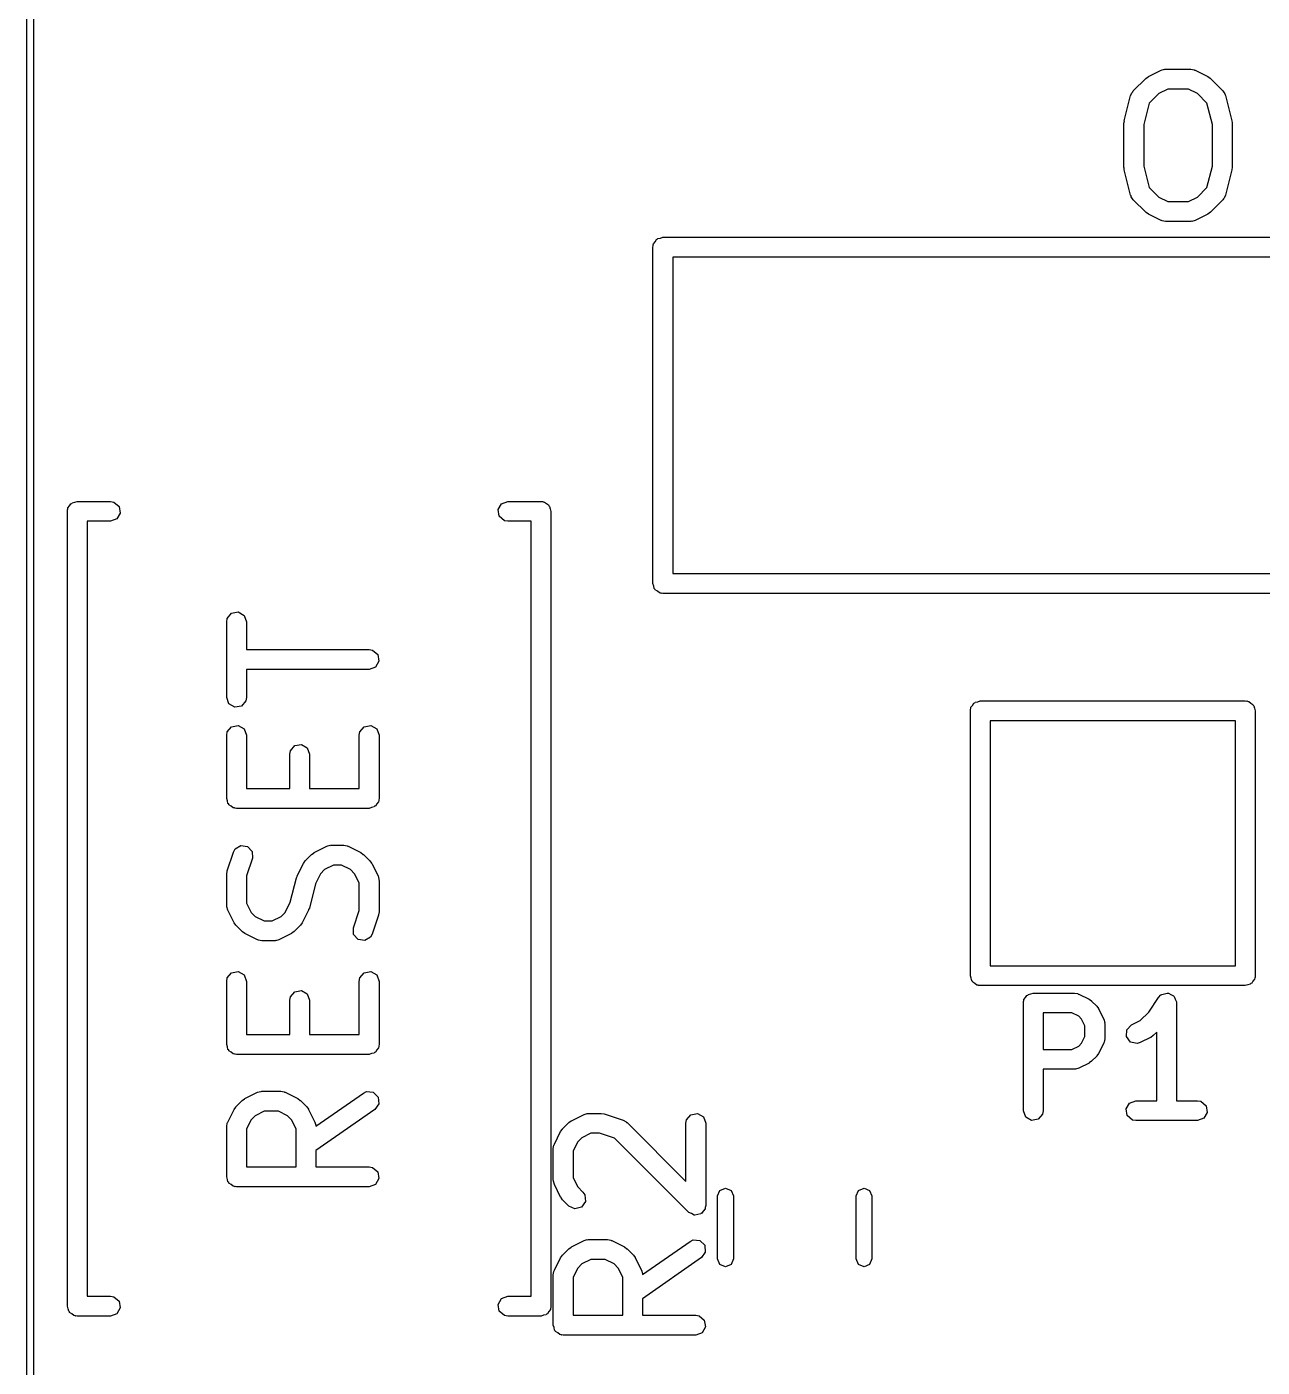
# Model space of a CAD drawing. Extents: x 62 to 222, y -188 to -37.
# Drawn here: x 88.21 to 97.54, y -87.72 to -77.61 of the extents above; entities that cross this region are included whole.
import ezdxf

# ---------------------------------------------------------------- set-up
doc = ezdxf.new("R2010")
doc.units = 0
doc.layers.add('BLACK', color=7, linetype='CONTINUOUS')

msp = doc.modelspace()

# ---------------------------------------------------------------- linework, layer by layer
at = {"layer": 'BLACK', "linetype": 'CONTINUOUS'}
for p, q in [((88.2141, -118.993), (88.2141, -43.2947)), ((88.264, -43.2947), (88.264, -119)), ((96.5641, -78.0919), (96.6593, -77.9967)), ((96.6593, -77.9967), (96.6777, -77.9838)), ((96.6777, -77.9838), (96.6788, -77.9826)), ((96.6788, -77.9826), (96.7741, -77.935)), ((96.7741, -77.935), (96.799, -77.9276)), ((96.799, -77.9276), (96.8034, -77.9286)), ((96.8034, -77.9286), (96.8076, -77.9271)), ((96.8076, -77.9271), (96.9981, -77.9271)), ((96.9981, -77.9271), (97.0238, -77.9316)), ((97.0238, -77.9316), (97.0272, -77.9345)), ((97.0272, -77.9345), (97.0316, -77.935)), ((97.0316, -77.935), (97.1269, -77.9826)), ((97.1269, -77.9826), (97.1449, -77.996)), ((97.1449, -77.996), (97.1464, -77.9967)), ((97.1464, -77.9967), (97.2416, -78.0919)), ((96.5444, -78.1268), (96.555, -78.103)), ((96.555, -78.103), (96.561, -78.0986)), ((96.561, -78.0986), (96.5641, -78.0919)), ((96.8253, -78.0771), (96.7568, -78.1113)), ((96.9804, -78.0771), (96.8253, -78.0771)), ((97.0489, -78.1113), (96.9804, -78.0771)), ((97.2416, -78.0919), (97.2565, -78.1133)), ((96.4968, -78.3172), (96.5444, -78.1268)), ((96.6849, -78.1833), (96.6445, -78.3447)), ((96.7568, -78.1113), (96.6849, -78.1833)), ((97.1208, -78.1833), (97.0489, -78.1113)), ((97.1612, -78.3447), (97.1208, -78.1833)), ((97.2565, -78.1133), (97.2572, -78.1206)), ((97.2572, -78.1206), (97.2613, -78.1268)), ((97.2613, -78.1268), (97.309, -78.3172)), ((96.4945, -78.3354), (96.4971, -78.3207)), ((96.4945, -78.6688), (96.4945, -78.3354)), ((96.4971, -78.3207), (96.4968, -78.3172)), ((96.6445, -78.3447), (96.6445, -78.6595)), ((97.1612, -78.6595), (97.1612, -78.3447)), ((97.309, -78.3172), (97.31, -78.3322)), ((97.31, -78.3322), (97.3112, -78.3354)), ((97.3112, -78.3354), (97.3112, -78.6688)), ((96.4957, -78.672), (96.4945, -78.6688)), ((96.4968, -78.6869), (96.4957, -78.672)), ((96.5444, -78.8774), (96.4968, -78.6869)), ((96.6445, -78.6595), (96.6849, -78.8209)), ((97.1208, -78.8209), (97.1612, -78.6595)), ((97.309, -78.6869), (97.2613, -78.8774)), ((97.3112, -78.6688), (97.3086, -78.6835)), ((97.3086, -78.6835), (97.309, -78.6869)), ((96.5485, -78.8836), (96.5444, -78.8774)), ((96.5492, -78.8909), (96.5485, -78.8836)), ((96.5641, -78.9123), (96.5492, -78.8909)), ((96.6593, -79.0075), (96.5641, -78.9123)), ((96.6849, -78.8209), (96.7568, -78.8928)), ((96.7568, -78.8928), (96.8253, -78.9271)), ((96.9804, -78.9271), (97.0489, -78.8928)), ((97.0489, -78.8928), (97.1208, -78.8209)), ((97.2416, -78.9123), (97.1464, -79.0075)), ((97.2447, -78.9056), (97.2416, -78.9123)), ((97.2507, -78.9012), (97.2447, -78.9056)), ((97.2613, -78.8774), (97.2507, -78.9012)), ((96.6608, -79.0082), (96.6593, -79.0075)), ((96.6788, -79.0216), (96.6608, -79.0082)), ((96.8253, -78.9271), (96.9804, -78.9271)), ((97.1464, -79.0075), (97.128, -79.0204)), ((96.7741, -79.0692), (96.6788, -79.0216)), ((96.7785, -79.0697), (96.7741, -79.0692)), ((96.782, -79.0726), (96.7785, -79.0697)), ((96.8076, -79.0771), (96.782, -79.0726)), ((96.9981, -79.0771), (96.8076, -79.0771)), ((97.0023, -79.0756), (96.9981, -79.0771)), ((97.0067, -79.0766), (97.0023, -79.0756)), ((97.0316, -79.0692), (97.0067, -79.0766)), ((97.1269, -79.0215), (97.0316, -79.0692)), ((97.128, -79.0204), (97.1269, -79.0215)), ((92.9561, -79.2294), (92.9659, -79.2125)), ((92.9659, -79.2125), (92.9723, -79.2102)), ((92.9723, -79.2102), (92.9766, -79.205)), ((92.9766, -79.205), (92.9958, -79.2017)), ((92.9958, -79.2017), (93.0141, -79.195)), ((93.0141, -79.195), (103.174, -79.195)), ((92.9391, -79.27), (92.9408, -79.2603)), ((92.9391, -81.81), (92.9391, -79.27)), ((92.9402, -79.257), (92.9419, -79.2541)), ((92.9408, -79.2603), (92.9402, -79.257)), ((92.9419, -79.2541), (92.9436, -79.2443)), ((92.9436, -79.2443), (92.9561, -79.2294)), ((93.0891, -79.345), (93.0891, -81.735)), ((103.099, -79.345), (93.0891, -79.345)), ((88.5228, -81.2488), (88.5245, -81.239)), ((88.5245, -81.239), (88.537, -81.2241)), ((88.537, -81.2241), (88.5468, -81.2072)), ((88.5468, -81.2072), (88.5532, -81.2049)), ((88.5532, -81.2049), (88.5575, -81.1997)), ((88.5575, -81.1997), (88.5767, -81.1964)), ((88.5767, -81.1964), (88.595, -81.1897)), ((88.595, -81.1897), (88.845, -81.1897)), ((88.845, -81.1897), (88.8707, -81.1942)), ((88.8707, -81.1942), (88.91, -81.2272)), ((88.91, -81.2272), (88.9189, -81.2777)), ((91.7711, -81.2517), (91.7968, -81.2072)), ((91.7968, -81.2072), (91.845, -81.1897)), ((91.845, -81.1897), (92.095, -81.1897)), ((92.095, -81.1897), (92.1047, -81.1914)), ((92.1047, -81.1914), (92.108, -81.1908)), ((92.108, -81.1908), (92.1109, -81.1925)), ((92.1109, -81.1925), (92.1207, -81.1942)), ((92.1207, -81.1942), (92.1356, -81.2067)), ((92.1356, -81.2067), (92.1525, -81.2165)), ((92.1525, -81.2165), (92.1548, -81.2228)), ((92.1548, -81.2228), (92.16, -81.2272)), ((92.16, -81.2272), (92.1633, -81.2464)), ((88.52, -81.2647), (88.5217, -81.255)), ((88.52, -87.2647), (88.52, -81.2647)), ((88.5211, -81.2517), (88.5228, -81.2488)), ((88.5217, -81.255), (88.5211, -81.2517)), ((88.845, -81.3397), (88.67, -81.3397)), ((88.67, -81.3397), (88.67, -87.1897)), ((88.8932, -81.3222), (88.845, -81.3397)), ((88.9189, -81.2777), (88.8932, -81.3222)), ((91.78, -81.3022), (91.7711, -81.2517)), ((91.8193, -81.3352), (91.78, -81.3022)), ((91.845, -81.3397), (91.8193, -81.3352)), ((92.02, -81.3397), (91.845, -81.3397)), ((92.02, -87.1897), (92.02, -81.3397)), ((92.1633, -81.2464), (92.17, -81.2647)), ((92.17, -81.2647), (92.17, -87.2647)), ((93.0891, -81.735), (103.099, -81.735)), ((92.9458, -81.8283), (92.9391, -81.81)), ((92.9491, -81.8475), (92.9458, -81.8283)), ((92.9543, -81.8518), (92.9491, -81.8475)), ((92.9566, -81.8582), (92.9543, -81.8518)), ((92.9735, -81.868), (92.9566, -81.8582)), ((92.9884, -81.8805), (92.9735, -81.868)), ((92.9982, -81.8822), (92.9884, -81.8805)), ((93.0011, -81.8839), (92.9982, -81.8822)), ((93.0044, -81.8833), (93.0011, -81.8839)), ((93.0141, -81.885), (93.0044, -81.8833)), ((103.174, -81.885), (93.0141, -81.885)), ((89.7269, -82.0724), (89.7599, -82.0331)), ((89.7599, -82.0331), (89.8104, -82.0242)), ((89.8104, -82.0242), (89.8548, -82.0498)), ((89.8548, -82.0498), (89.8724, -82.098)), ((89.7224, -82.098), (89.7269, -82.0724)), ((89.7224, -82.6695), (89.7224, -82.098)), ((89.8724, -82.098), (89.8724, -82.3087)), ((89.8724, -82.3087), (90.7974, -82.3087)), ((90.7974, -82.3087), (90.823, -82.3133)), ((90.823, -82.3133), (90.8623, -82.3462)), ((90.8623, -82.3462), (90.8712, -82.3968)), ((90.8456, -82.4412), (90.7974, -82.4587)), ((90.8712, -82.3968), (90.8456, -82.4412)), ((90.7974, -82.4587), (89.8724, -82.4587)), ((89.8724, -82.4587), (89.8724, -82.6695)), ((89.7399, -82.7177), (89.7224, -82.6695)), ((89.7844, -82.7433), (89.7399, -82.7177)), ((89.8349, -82.7344), (89.7844, -82.7433)), ((89.8679, -82.6951), (89.8349, -82.7344)), ((89.8724, -82.6695), (89.8679, -82.6951)), ((95.3361, -82.7567), (95.3378, -82.7538)), ((95.3367, -82.76), (95.3361, -82.7567)), ((95.3378, -82.7538), (95.3395, -82.744)), ((95.3395, -82.744), (95.352, -82.7291)), ((95.352, -82.7291), (95.3618, -82.7122)), ((95.3618, -82.7122), (95.3681, -82.7099)), ((95.3681, -82.7099), (95.3725, -82.7047)), ((95.3725, -82.7047), (95.3917, -82.7014)), ((95.3917, -82.7014), (95.41, -82.6947)), ((95.41, -82.6947), (97.41, -82.6947)), ((97.41, -82.6947), (97.4197, -82.6964)), ((97.4197, -82.6964), (97.423, -82.6958)), ((97.423, -82.6958), (97.4259, -82.6975)), ((97.4259, -82.6975), (97.4357, -82.6992)), ((97.4357, -82.6992), (97.4506, -82.7117)), ((97.4506, -82.7117), (97.4675, -82.7215)), ((97.4675, -82.7215), (97.4698, -82.7278)), ((97.4698, -82.7278), (97.475, -82.7322)), ((97.475, -82.7322), (97.4783, -82.7514)), ((97.4783, -82.7514), (97.485, -82.7697)), ((95.335, -82.7697), (95.3367, -82.76)), ((95.335, -84.7697), (95.335, -82.7697)), ((95.485, -82.8447), (95.485, -84.6947)), ((97.335, -82.8447), (95.485, -82.8447)), ((97.335, -84.6947), (97.335, -82.8447)), ((97.485, -82.7697), (97.485, -84.7697)), ((89.7224, -82.9552), (89.7269, -82.9295)), ((89.7224, -83.4314), (89.7224, -82.9552)), ((89.7269, -82.9295), (89.7599, -82.8902)), ((89.7599, -82.8902), (89.8104, -82.8813)), ((89.8104, -82.8813), (89.8548, -82.907)), ((89.8548, -82.907), (89.8724, -82.9552)), ((89.8724, -82.9552), (89.8724, -83.3564)), ((90.7224, -82.9552), (90.7269, -82.9295)), ((90.7224, -83.3564), (90.7224, -82.9552)), ((90.7269, -82.9295), (90.7599, -82.8902)), ((90.7599, -82.8902), (90.8104, -82.8813)), ((90.8104, -82.8813), (90.8548, -82.907)), ((90.8548, -82.907), (90.8724, -82.9552)), ((90.8724, -82.9552), (90.8724, -83.4314)), ((90.2031, -83.0724), (90.2361, -83.0331)), ((90.2361, -83.0331), (90.2866, -83.0242)), ((90.2866, -83.0242), (90.331, -83.0498)), ((90.331, -83.0498), (90.3486, -83.098)), ((90.1986, -83.098), (90.2031, -83.0724)), ((90.1986, -83.3564), (90.1986, -83.098)), ((90.3486, -83.098), (90.3486, -83.3564)), ((89.8724, -83.3564), (90.1986, -83.3564)), ((90.3486, -83.3564), (90.7224, -83.3564)), ((89.729, -83.4497), (89.7224, -83.4314)), ((89.7324, -83.4689), (89.729, -83.4497)), ((90.8679, -83.457), (90.8553, -83.4719)), ((90.8696, -83.4473), (90.8679, -83.457)), ((90.8712, -83.4444), (90.8696, -83.4473)), ((90.8724, -83.4314), (90.8707, -83.4411)), ((90.8707, -83.4411), (90.8712, -83.4444)), ((89.7376, -83.4732), (89.7324, -83.4689)), ((89.7399, -83.4796), (89.7376, -83.4732)), ((89.7568, -83.4893), (89.7399, -83.4796)), ((89.7717, -83.5018), (89.7568, -83.4893)), ((89.7815, -83.5036), (89.7717, -83.5018)), ((89.7844, -83.5052), (89.7815, -83.5036)), ((89.7876, -83.5047), (89.7844, -83.5052)), ((89.7974, -83.5064), (89.7876, -83.5047)), ((90.7974, -83.5064), (89.7974, -83.5064)), ((90.8157, -83.4997), (90.7974, -83.5064)), ((90.8349, -83.4963), (90.8157, -83.4997)), ((90.8392, -83.4911), (90.8349, -83.4963)), ((90.8456, -83.4888), (90.8392, -83.4911)), ((90.8553, -83.4719), (90.8456, -83.4888)), ((89.7262, -83.9791), (89.7738, -83.8362)), ((89.7738, -83.8362), (89.7863, -83.8133)), ((89.7863, -83.8133), (89.83, -83.7865)), ((89.83, -83.7865), (89.8807, -83.794)), ((89.8807, -83.794), (89.9147, -83.8324)), ((89.9147, -83.8324), (89.9162, -83.8837)), ((90.3158, -83.9021), (90.3634, -83.8545)), ((90.3634, -83.8545), (90.3818, -83.8417)), ((90.3818, -83.8417), (90.3829, -83.8405)), ((90.3829, -83.8405), (90.4781, -83.7929)), ((90.4781, -83.7929), (90.5031, -83.7854)), ((90.5031, -83.7854), (90.5075, -83.7865)), ((90.5075, -83.7865), (90.5117, -83.7849)), ((90.5117, -83.7849), (90.6069, -83.7849)), ((90.6069, -83.7849), (90.6326, -83.7895)), ((90.6326, -83.7895), (90.636, -83.7923)), ((90.636, -83.7923), (90.6404, -83.7929)), ((90.6404, -83.7929), (90.7357, -83.8405)), ((90.7357, -83.8405), (90.7537, -83.8538)), ((90.7537, -83.8538), (90.7552, -83.8545)), ((90.7552, -83.8545), (90.8028, -83.9021)), ((89.9162, -83.8837), (89.8724, -84.015)), ((90.2541, -84.0169), (90.3017, -83.9216)), ((90.3017, -83.9216), (90.3151, -83.9036)), ((90.3151, -83.9036), (90.3158, -83.9021)), ((90.4609, -83.9692), (90.4304, -83.9996)), ((90.5294, -83.9349), (90.4609, -83.9692)), ((90.5892, -83.9349), (90.5294, -83.9349)), ((90.6577, -83.9692), (90.5892, -83.9349)), ((90.6881, -83.9996), (90.6577, -83.9692)), ((90.8028, -83.9021), (90.8157, -83.9205)), ((90.8157, -83.9205), (90.8168, -83.9216)), ((90.8168, -83.9216), (90.8645, -84.0169)), ((89.7224, -84.0028), (89.7263, -83.9807)), ((89.7224, -84.2409), (89.7224, -84.0028)), ((89.7263, -83.9807), (89.7262, -83.9791)), ((89.8724, -84.015), (89.8724, -84.2232)), ((90.2028, -84.2147), (90.2484, -84.0322)), ((90.2484, -84.0322), (90.2537, -84.0204)), ((90.2537, -84.0204), (90.2541, -84.0169)), ((90.4304, -83.9996), (90.392, -84.0766)), ((90.7224, -84.0681), (90.6881, -83.9996)), ((90.7224, -84.2763), (90.7224, -84.0681)), ((90.8645, -84.0169), (90.8719, -84.0418)), ((90.8719, -84.0418), (90.8708, -84.0462)), ((90.8708, -84.0462), (90.8724, -84.0504)), ((90.8724, -84.0504), (90.8724, -84.2885)), ((90.392, -84.0766), (90.3463, -84.2591)), ((89.7239, -84.2451), (89.7224, -84.2409)), ((89.7229, -84.2495), (89.7239, -84.2451)), ((89.7303, -84.2744), (89.7229, -84.2495)), ((89.7779, -84.3697), (89.7303, -84.2744)), ((89.8724, -84.2232), (89.9066, -84.2917)), ((90.1643, -84.2917), (90.2028, -84.2147)), ((90.3407, -84.2744), (90.293, -84.3697)), ((90.3411, -84.2709), (90.3407, -84.2744)), ((90.3463, -84.2591), (90.3411, -84.2709)), ((90.6786, -84.4077), (90.7224, -84.2763)), ((89.7791, -84.3708), (89.7779, -84.3697)), ((89.792, -84.3892), (89.7791, -84.3708)), ((89.9066, -84.2917), (89.937, -84.3221)), ((89.937, -84.3221), (90.0056, -84.3564)), ((90.0056, -84.3564), (90.0654, -84.3564)), ((90.0654, -84.3564), (90.1339, -84.3221)), ((90.1339, -84.3221), (90.1643, -84.2917)), ((90.293, -84.3697), (90.2797, -84.3877)), ((90.8685, -84.3122), (90.8209, -84.4551)), ((90.8724, -84.2885), (90.8685, -84.3106)), ((90.8685, -84.3106), (90.8685, -84.3122)), ((89.8396, -84.4368), (89.792, -84.3892)), ((89.8411, -84.4375), (89.8396, -84.4368)), ((89.8591, -84.4508), (89.8411, -84.4375)), ((89.9543, -84.4985), (89.8591, -84.4508)), ((90.2119, -84.4508), (90.1166, -84.4985)), ((90.213, -84.4496), (90.2119, -84.4508)), ((90.2314, -84.4368), (90.213, -84.4496)), ((90.279, -84.3892), (90.2314, -84.4368)), ((90.2797, -84.3877), (90.279, -84.3892)), ((90.68, -84.4589), (90.6786, -84.4077)), ((90.714, -84.4973), (90.68, -84.4589)), ((90.8085, -84.478), (90.7648, -84.5048)), ((90.8209, -84.4551), (90.8085, -84.478)), ((89.9588, -84.499), (89.9543, -84.4985)), ((89.9622, -84.5018), (89.9588, -84.499)), ((89.9879, -84.5064), (89.9622, -84.5018)), ((90.0831, -84.5064), (89.9879, -84.5064)), ((90.0873, -84.5048), (90.0831, -84.5064)), ((90.0917, -84.5059), (90.0873, -84.5048)), ((90.1166, -84.4985), (90.0917, -84.5059)), ((90.7648, -84.5048), (90.714, -84.4973)), ((89.7269, -84.7867), (89.7599, -84.7474)), ((89.7599, -84.7474), (89.8104, -84.7385)), ((89.8104, -84.7385), (89.8548, -84.7641)), ((89.8548, -84.7641), (89.8724, -84.8123)), ((90.7269, -84.7867), (90.7599, -84.7474)), ((90.7599, -84.7474), (90.8104, -84.7385)), ((90.8104, -84.7385), (90.8548, -84.7641)), ((90.8548, -84.7641), (90.8724, -84.8123)), ((95.3417, -84.788), (95.335, -84.7697)), ((95.485, -84.6947), (97.335, -84.6947)), ((97.485, -84.7697), (97.4833, -84.7794)), ((97.4833, -84.7794), (97.4839, -84.7827)), ((89.7224, -84.8123), (89.7269, -84.7867)), ((89.7224, -85.2885), (89.7224, -84.8123)), ((89.8724, -84.8123), (89.8724, -85.2135)), ((90.2361, -84.8902), (90.2866, -84.8813)), ((90.2866, -84.8813), (90.331, -84.907)), ((90.7224, -84.8123), (90.7269, -84.7867)), ((90.7224, -85.2135), (90.7224, -84.8123)), ((90.8724, -84.8123), (90.8724, -85.2885)), ((95.345, -84.8072), (95.3417, -84.788)), ((95.3502, -84.8115), (95.345, -84.8072)), ((95.3525, -84.8179), (95.3502, -84.8115)), ((95.3694, -84.8277), (95.3525, -84.8179)), ((95.3843, -84.8402), (95.3694, -84.8277)), ((95.3941, -84.8419), (95.3843, -84.8402)), ((95.397, -84.8436), (95.3941, -84.8419)), ((95.4003, -84.843), (95.397, -84.8436)), ((95.41, -84.8447), (95.4003, -84.843)), ((97.41, -84.8447), (95.41, -84.8447)), ((97.4283, -84.838), (97.41, -84.8447)), ((97.4475, -84.8347), (97.4283, -84.838)), ((97.4518, -84.8295), (97.4475, -84.8347)), ((97.4582, -84.8272), (97.4518, -84.8295)), ((97.468, -84.8103), (97.4582, -84.8272)), ((97.4805, -84.7954), (97.468, -84.8103)), ((97.4822, -84.7856), (97.4805, -84.7954)), ((97.4839, -84.7827), (97.4822, -84.7856)), ((90.1986, -84.9552), (90.2031, -84.9295)), ((90.1986, -85.2135), (90.1986, -84.9552)), ((90.2031, -84.9295), (90.2361, -84.8902)), ((90.331, -84.907), (90.3486, -84.9552)), ((90.3486, -84.9552), (90.3486, -85.2135)), ((95.7351, -84.9756), (95.7368, -84.9659)), ((95.7351, -85.7884), (95.7351, -84.9756)), ((95.7362, -84.9626), (95.7379, -84.9597)), ((95.7368, -84.9659), (95.7362, -84.9626)), ((95.7379, -84.9597), (95.7396, -84.9499)), ((95.7396, -84.9499), (95.7521, -84.935)), ((95.7521, -84.935), (95.7619, -84.9181)), ((95.7619, -84.9181), (95.7682, -84.9158)), ((95.7682, -84.9158), (95.7726, -84.9106)), ((95.7726, -84.9106), (95.7918, -84.9073)), ((95.7918, -84.9073), (95.8101, -84.9006)), ((95.8101, -84.9006), (96.1197, -84.9006)), ((96.1197, -84.9006), (96.1454, -84.9051)), ((96.1454, -84.9051), (96.1488, -84.908)), ((96.1488, -84.908), (96.1532, -84.9085)), ((96.1532, -84.9085), (96.2307, -84.9472)), ((96.2307, -84.9472), (96.2487, -84.9606)), ((96.2487, -84.9606), (96.2501, -84.9613)), ((96.2501, -84.9613), (96.2889, -85)), ((96.6807, -85.0439), (96.754, -84.934)), ((96.754, -84.934), (96.772, -84.9152)), ((96.772, -84.9152), (96.7761, -84.914)), ((96.7761, -84.914), (96.7789, -84.9106)), ((96.7789, -84.9106), (96.8003, -84.9069)), ((96.8003, -84.9069), (96.8212, -84.9008)), ((96.8212, -84.9008), (96.8252, -84.9025)), ((96.8252, -84.9025), (96.8294, -84.9017)), ((96.8294, -84.9017), (96.8483, -84.9126)), ((96.8483, -84.9126), (96.8682, -84.9214)), ((96.8682, -84.9214), (96.8701, -84.9252)), ((96.8701, -84.9252), (96.8739, -84.9274)), ((96.8739, -84.9274), (96.8813, -84.9478)), ((96.8813, -84.9478), (96.8909, -84.9674)), ((96.8909, -84.9674), (96.8899, -84.9715)), ((96.8899, -84.9715), (96.8914, -84.9756)), ((96.8914, -84.9756), (96.8914, -85.7134)), ((95.8851, -85.0506), (95.8851, -85.3263)), ((96.102, -85.0506), (95.8851, -85.0506)), ((96.1527, -85.0759), (96.102, -85.0506)), ((96.1742, -85.0974), (96.1527, -85.0759)), ((96.2889, -85), (96.3017, -85.0183)), ((96.3017, -85.0183), (96.3029, -85.0195)), ((96.3029, -85.0195), (96.3416, -85.0969)), ((96.6172, -85.1075), (96.6807, -85.0439)), ((96.1995, -85.1481), (96.1742, -85.0974)), ((96.1995, -85.2288), (96.1995, -85.1481)), ((96.3416, -85.0969), (96.349, -85.1218)), ((96.349, -85.1218), (96.348, -85.1262)), ((96.348, -85.1262), (96.3495, -85.1304)), ((96.3495, -85.1304), (96.3495, -85.2465)), ((96.5123, -85.2292), (96.5154, -85.178)), ((96.5154, -85.178), (96.5506, -85.1407)), ((96.5506, -85.1407), (96.6172, -85.1075)), ((89.729, -85.3068), (89.7224, -85.2885)), ((89.8724, -85.2135), (90.1986, -85.2135)), ((90.3486, -85.2135), (90.7224, -85.2135)), ((90.8724, -85.2885), (90.8707, -85.2983)), ((96.1527, -85.301), (96.1742, -85.2795)), ((96.1742, -85.2795), (96.1995, -85.2288)), ((96.3416, -85.2801), (96.3029, -85.3575)), ((96.3421, -85.2756), (96.3416, -85.2801)), ((96.345, -85.2722), (96.3421, -85.2756)), ((96.3495, -85.2465), (96.345, -85.2722)), ((96.5428, -85.2704), (96.5123, -85.2292)), ((96.5927, -85.2823), (96.5428, -85.2704)), ((96.6177, -85.2749), (96.5927, -85.2823)), ((96.6951, -85.2362), (96.6177, -85.2749)), ((96.6962, -85.235), (96.6951, -85.2362)), ((96.7146, -85.2222), (96.6962, -85.235)), ((96.7414, -85.1954), (96.7146, -85.2222)), ((96.7414, -85.7134), (96.7414, -85.1954)), ((89.7324, -85.326), (89.729, -85.3068)), ((89.7376, -85.3304), (89.7324, -85.326)), ((89.7399, -85.3367), (89.7376, -85.3304)), ((89.7568, -85.3465), (89.7399, -85.3367)), ((89.7717, -85.359), (89.7568, -85.3465)), ((89.7815, -85.3607), (89.7717, -85.359)), ((89.7844, -85.3624), (89.7815, -85.3607)), ((89.7876, -85.3618), (89.7844, -85.3624)), ((89.7974, -85.3635), (89.7876, -85.3618)), ((90.7974, -85.3635), (89.7974, -85.3635)), ((90.8157, -85.3568), (90.7974, -85.3635)), ((90.8349, -85.3535), (90.8157, -85.3568)), ((90.8392, -85.3483), (90.8349, -85.3535)), ((90.8456, -85.346), (90.8392, -85.3483)), ((90.8553, -85.3291), (90.8456, -85.346)), ((90.8679, -85.3142), (90.8553, -85.3291)), ((90.8696, -85.3044), (90.8679, -85.3142)), ((90.8712, -85.3015), (90.8696, -85.3044)), ((90.8707, -85.2983), (90.8712, -85.3015)), ((95.8851, -85.3263), (96.102, -85.3263)), ((96.102, -85.3263), (96.1527, -85.301)), ((96.2889, -85.377), (96.2501, -85.4157)), ((96.2895, -85.3755), (96.2889, -85.377)), ((96.3029, -85.3575), (96.2895, -85.3755)), ((96.1197, -85.4763), (95.8851, -85.4763)), ((95.8851, -85.4763), (95.8851, -85.7884)), ((96.1239, -85.4748), (96.1197, -85.4763)), ((96.1283, -85.4759), (96.1239, -85.4748)), ((96.1533, -85.4684), (96.1283, -85.4759)), ((96.2307, -85.4297), (96.1533, -85.4684)), ((96.2318, -85.4285), (96.2307, -85.4297)), ((96.2501, -85.4157), (96.2318, -85.4285)), ((89.8591, -85.6976), (89.9543, -85.65)), ((89.9543, -85.65), (89.9793, -85.6426)), ((89.9793, -85.6426), (89.9836, -85.6436)), ((89.9836, -85.6436), (89.9879, -85.6421)), ((89.9879, -85.6421), (90.1307, -85.6421)), ((90.1307, -85.6421), (90.1564, -85.6466)), ((90.1564, -85.6466), (90.1598, -85.6495)), ((90.1598, -85.6495), (90.1643, -85.65)), ((90.1643, -85.65), (90.2595, -85.6976)), ((90.3958, -85.9066), (90.7544, -85.6556)), ((90.7544, -85.6556), (90.778, -85.6446)), ((90.778, -85.6446), (90.8291, -85.6491)), ((90.8291, -85.6491), (90.8654, -85.6854)), ((90.8654, -85.6854), (90.8698, -85.7365)), ((89.7303, -85.874), (89.7779, -85.7788)), ((89.7779, -85.7788), (89.7913, -85.7608)), ((89.7913, -85.7608), (89.792, -85.7593)), ((89.792, -85.7593), (89.8396, -85.7117)), ((89.8396, -85.7117), (89.858, -85.6988)), ((89.858, -85.6988), (89.8591, -85.6976)), ((90.0056, -85.7921), (89.937, -85.8263)), ((90.113, -85.7921), (90.0056, -85.7921)), ((90.1815, -85.8263), (90.113, -85.7921)), ((90.2595, -85.6976), (90.2775, -85.711)), ((90.2775, -85.711), (90.279, -85.7117)), ((90.279, -85.7117), (90.3266, -85.7593)), ((90.3266, -85.7593), (90.3395, -85.7777)), ((90.3395, -85.7777), (90.3407, -85.7788)), ((90.3407, -85.7788), (90.3883, -85.874)), ((90.8404, -85.7785), (90.3962, -86.0895)), ((90.8698, -85.7365), (90.8404, -85.7785)), ((95.7526, -85.8366), (95.7351, -85.7884)), ((95.8851, -85.7884), (95.8806, -85.8141)), ((96.5103, -85.7754), (96.536, -85.7309)), ((96.5192, -85.8259), (96.5103, -85.7754)), ((96.536, -85.7309), (96.5842, -85.7134)), ((96.5842, -85.7134), (96.7414, -85.7134)), ((96.8914, -85.7134), (97.0486, -85.7134)), ((97.0486, -85.7134), (97.0743, -85.7179)), ((97.0743, -85.7179), (97.1136, -85.7509)), ((97.1136, -85.7509), (97.1225, -85.8014)), ((89.7224, -85.9076), (89.7269, -85.8819)), ((89.7269, -85.8819), (89.7298, -85.8785)), ((89.7298, -85.8785), (89.7303, -85.874)), ((89.9066, -85.8567), (89.8724, -85.9253)), ((89.937, -85.8263), (89.9066, -85.8567)), ((90.2119, -85.8567), (90.1815, -85.8263)), ((90.2462, -85.9253), (90.2119, -85.8567)), ((90.3883, -85.874), (90.3957, -85.899)), ((92.257, -85.9262), (92.3046, -85.8786)), ((92.3046, -85.8786), (92.323, -85.8657)), ((92.323, -85.8657), (92.3241, -85.8645)), ((92.3241, -85.8645), (92.4193, -85.8169)), ((92.4193, -85.8169), (92.4443, -85.8095)), ((92.4443, -85.8095), (92.4487, -85.8105)), ((92.4487, -85.8105), (92.4529, -85.809)), ((92.4529, -85.809), (92.5481, -85.809)), ((92.5481, -85.809), (92.5702, -85.8129)), ((92.5702, -85.8129), (92.5718, -85.8128)), ((92.5718, -85.8128), (92.7147, -85.8604)), ((92.7147, -85.8604), (92.7376, -85.8728)), ((92.7376, -85.8728), (92.7399, -85.8767)), ((92.7399, -85.8767), (92.744, -85.8786)), ((92.744, -85.8786), (93.1874, -86.322)), ((93.1874, -85.884), (93.1919, -85.8583)), ((93.1874, -86.322), (93.1874, -85.884)), ((93.1919, -85.8583), (93.2249, -85.819)), ((93.2249, -85.819), (93.2754, -85.8101)), ((93.2754, -85.8101), (93.3198, -85.8358)), ((93.3198, -85.8358), (93.3374, -85.884)), ((93.3374, -85.884), (93.3374, -86.503)), ((95.7971, -85.8623), (95.7526, -85.8366)), ((95.8476, -85.8534), (95.7971, -85.8623)), ((95.8806, -85.8141), (95.8476, -85.8534)), ((96.5585, -85.8589), (96.5192, -85.8259)), ((96.5842, -85.8634), (96.5585, -85.8589)), ((97.0486, -85.8634), (96.5842, -85.8634)), ((97.0968, -85.8459), (97.0486, -85.8634)), ((97.1225, -85.8014), (97.0968, -85.8459)), ((89.7224, -86.2885), (89.7224, -85.9076)), ((89.8724, -85.9253), (89.8724, -86.2135)), ((90.2462, -86.2135), (90.2462, -85.9253)), ((90.3957, -85.899), (90.3947, -85.9033)), ((90.3947, -85.9033), (90.3958, -85.9066)), ((92.1953, -86.0409), (92.2429, -85.9457)), ((92.2429, -85.9457), (92.2563, -85.9277)), ((92.2563, -85.9277), (92.257, -85.9262)), ((92.402, -85.9932), (92.3716, -86.0236)), ((92.4706, -85.959), (92.402, -85.9932)), ((92.5359, -85.959), (92.4706, -85.959)), ((92.6504, -85.9972), (92.5359, -85.959)), ((90.3962, -86.0895), (90.3962, -86.2135)), ((92.1874, -86.0745), (92.1919, -86.0488)), ((92.1874, -86.3126), (92.1874, -86.0745)), ((92.1919, -86.0488), (92.1948, -86.0454)), ((92.1948, -86.0454), (92.1953, -86.0409)), ((92.3716, -86.0236), (92.3374, -86.0922)), ((92.3374, -86.0922), (92.3374, -86.2949)), ((93.2093, -86.5561), (92.6504, -85.9972)), ((89.729, -86.3068), (89.7224, -86.2885)), ((89.8724, -86.2135), (90.2462, -86.2135)), ((90.3962, -86.2135), (90.7974, -86.2135)), ((90.7974, -86.2135), (90.823, -86.218)), ((90.823, -86.218), (90.8623, -86.251)), ((90.8623, -86.251), (90.8712, -86.3015)), ((92.3374, -86.2949), (92.3716, -86.3634)), ((89.7324, -86.326), (89.729, -86.3068)), ((89.7376, -86.3304), (89.7324, -86.326)), ((89.7399, -86.3367), (89.7376, -86.3304)), ((89.7568, -86.3465), (89.7399, -86.3367)), ((89.7717, -86.359), (89.7568, -86.3465)), ((89.7815, -86.3607), (89.7717, -86.359)), ((89.7844, -86.3624), (89.7815, -86.3607)), ((89.7876, -86.3618), (89.7844, -86.3624)), ((89.7974, -86.3635), (89.7876, -86.3618)), ((90.7974, -86.3635), (89.7974, -86.3635)), ((90.8456, -86.346), (90.7974, -86.3635)), ((90.8712, -86.3015), (90.8456, -86.346)), ((92.1889, -86.3168), (92.1874, -86.3126)), ((92.1879, -86.3211), (92.1889, -86.3168)), ((92.1953, -86.3461), (92.1879, -86.3211)), ((92.2429, -86.4413), (92.1953, -86.3461)), ((92.3716, -86.3634), (92.4106, -86.4024)), ((93.4275, -86.4324), (93.4451, -86.39)), ((93.4451, -86.39), (93.4875, -86.3724)), ((93.4875, -86.3724), (93.5299, -86.39)), ((93.5299, -86.39), (93.5475, -86.4324)), ((94.4725, -86.4324), (94.4901, -86.39)), ((94.4901, -86.39), (94.5325, -86.3724)), ((94.5325, -86.3724), (94.5749, -86.39)), ((94.5749, -86.39), (94.5925, -86.4324)), ((92.2441, -86.4425), (92.2429, -86.4413)), ((92.257, -86.4608), (92.2441, -86.4425)), ((92.3046, -86.5084), (92.257, -86.4608)), ((92.4301, -86.4748), (92.4006, -86.5168)), ((92.4106, -86.4024), (92.4256, -86.4237)), ((92.4256, -86.4237), (92.4301, -86.4748)), ((93.4275, -86.907), (93.4275, -86.4324)), ((93.5475, -86.4324), (93.5475, -86.907)), ((94.4725, -86.907), (94.4725, -86.4324)), ((94.5925, -86.4324), (94.5925, -86.907)), ((92.3511, -86.5301), (92.3046, -86.5084)), ((92.4006, -86.5168), (92.3511, -86.5301)), ((93.2298, -86.5656), (93.2093, -86.5561)), ((93.2494, -86.5769), (93.2298, -86.5656)), ((93.2527, -86.5763), (93.2494, -86.5769)), ((93.2558, -86.5777), (93.2527, -86.5763)), ((93.2776, -86.5719), (93.2558, -86.5777)), ((93.2999, -86.568), (93.2776, -86.5719)), ((93.3021, -86.5654), (93.2999, -86.568)), ((93.3054, -86.5645), (93.3021, -86.5654)), ((93.3183, -86.546), (93.3054, -86.5645)), ((93.3329, -86.5287), (93.3183, -86.546)), ((93.3337, -86.5241), (93.3329, -86.5287)), ((93.3348, -86.5224), (93.3337, -86.5241)), ((93.3374, -86.503), (93.3345, -86.5192)), ((93.3345, -86.5192), (93.3348, -86.5224)), ((92.3241, -86.8169), (92.4193, -86.7693)), ((92.4193, -86.7693), (92.4443, -86.7619)), ((92.4443, -86.7619), (92.4486, -86.7629)), ((92.4486, -86.7629), (92.4529, -86.7614)), ((92.4529, -86.7614), (92.5957, -86.7614)), ((92.5957, -86.7614), (92.6214, -86.7659)), ((92.6214, -86.7659), (92.6248, -86.7688)), ((92.6248, -86.7688), (92.6293, -86.7693)), ((92.6293, -86.7693), (92.7245, -86.8169)), ((92.8608, -87.0259), (93.2194, -86.7749)), ((93.2194, -86.7749), (93.243, -86.7639)), ((93.243, -86.7639), (93.2941, -86.7684)), ((93.2941, -86.7684), (93.3304, -86.8047)), ((93.3304, -86.8047), (93.3348, -86.8558)), ((92.1953, -86.9933), (92.2429, -86.8981)), ((92.2429, -86.8981), (92.2563, -86.88)), ((92.2563, -86.88), (92.257, -86.8786)), ((92.257, -86.8786), (92.3046, -86.831)), ((92.3046, -86.831), (92.323, -86.8181)), ((92.323, -86.8181), (92.3241, -86.8169)), ((92.7245, -86.8169), (92.7425, -86.8303)), ((92.7425, -86.8303), (92.744, -86.831)), ((92.744, -86.831), (92.7916, -86.8786)), ((92.7916, -86.8786), (92.8045, -86.8969)), ((92.8045, -86.8969), (92.8057, -86.8981)), ((92.8057, -86.8981), (92.8533, -86.9933)), ((93.3054, -86.8978), (92.8612, -87.2087)), ((93.3348, -86.8558), (93.3054, -86.8978)), ((93.4451, -86.9494), (93.4275, -86.907)), ((93.5475, -86.907), (93.5299, -86.9494)), ((94.4901, -86.9494), (94.4725, -86.907)), ((94.5925, -86.907), (94.5749, -86.9494)), ((92.1874, -87.0268), (92.1919, -87.0012)), ((92.1919, -87.0012), (92.1948, -86.9978)), ((92.1948, -86.9978), (92.1953, -86.9933)), ((92.3716, -86.976), (92.3374, -87.0445)), ((92.402, -86.9456), (92.3716, -86.976)), ((92.4706, -86.9114), (92.402, -86.9456)), ((92.578, -86.9114), (92.4706, -86.9114)), ((92.6465, -86.9456), (92.578, -86.9114)), ((92.6769, -86.976), (92.6465, -86.9456)), ((92.7112, -87.0445), (92.6769, -86.976)), ((92.8533, -86.9933), (92.8607, -87.0183)), ((93.4875, -86.967), (93.4451, -86.9494)), ((93.5299, -86.9494), (93.4875, -86.967)), ((94.5325, -86.967), (94.4901, -86.9494)), ((94.5749, -86.9494), (94.5325, -86.967)), ((92.1874, -87.4078), (92.1874, -87.0268)), ((92.3374, -87.0445), (92.3374, -87.3328)), ((92.7112, -87.3328), (92.7112, -87.0445)), ((92.8607, -87.0183), (92.8597, -87.0226)), ((92.8597, -87.0226), (92.8608, -87.0259)), ((88.67, -87.1897), (88.845, -87.1897)), ((88.845, -87.1897), (88.8707, -87.1942)), ((88.8707, -87.1942), (88.91, -87.2272)), ((91.7711, -87.2517), (91.7968, -87.2072)), ((91.7968, -87.2072), (91.845, -87.1897)), ((91.845, -87.1897), (92.02, -87.1897)), ((92.8612, -87.2087), (92.8612, -87.3328)), ((88.5267, -87.283), (88.52, -87.2647)), ((88.53, -87.3022), (88.5267, -87.283)), ((88.5352, -87.3066), (88.53, -87.3022)), ((88.5375, -87.3129), (88.5352, -87.3066)), ((88.9189, -87.2777), (88.8932, -87.3222)), ((88.91, -87.2272), (88.9189, -87.2777)), ((91.78, -87.3022), (91.7711, -87.2517)), ((91.8193, -87.3352), (91.78, -87.3022)), ((92.153, -87.3053), (92.1432, -87.3222)), ((92.1655, -87.2904), (92.153, -87.3053)), ((92.1672, -87.2806), (92.1655, -87.2904)), ((92.1689, -87.2777), (92.1672, -87.2806)), ((92.17, -87.2647), (92.1683, -87.2744)), ((92.1683, -87.2744), (92.1689, -87.2777)), ((88.5544, -87.3227), (88.5375, -87.3129)), ((88.5693, -87.3352), (88.5544, -87.3227)), ((88.5791, -87.3369), (88.5693, -87.3352)), ((88.582, -87.3386), (88.5791, -87.3369)), ((88.5853, -87.338), (88.582, -87.3386)), ((88.595, -87.3397), (88.5853, -87.338)), ((88.845, -87.3397), (88.595, -87.3397)), ((88.8932, -87.3222), (88.845, -87.3397)), ((91.845, -87.3397), (91.8193, -87.3352)), ((92.095, -87.3397), (91.845, -87.3397)), ((92.1133, -87.333), (92.095, -87.3397)), ((92.1325, -87.3297), (92.1133, -87.333)), ((92.1368, -87.3245), (92.1325, -87.3297)), ((92.1432, -87.3222), (92.1368, -87.3245)), ((92.194, -87.4261), (92.1874, -87.4078)), ((92.3374, -87.3328), (92.7112, -87.3328)), ((92.8612, -87.3328), (93.2624, -87.3328)), ((93.2624, -87.3328), (93.288, -87.3373)), ((93.288, -87.3373), (93.3273, -87.3703)), ((93.3273, -87.3703), (93.3362, -87.4208)), ((92.1974, -87.4453), (92.194, -87.4261)), ((92.2026, -87.4496), (92.1974, -87.4453)), ((92.2049, -87.456), (92.2026, -87.4496)), ((92.2218, -87.4658), (92.2049, -87.456)), ((92.2367, -87.4783), (92.2218, -87.4658)), ((92.2465, -87.48), (92.2367, -87.4783)), ((92.2494, -87.4817), (92.2465, -87.48)), ((92.2526, -87.4811), (92.2494, -87.4817)), ((92.2624, -87.4828), (92.2526, -87.4811)), ((93.2624, -87.4828), (92.2624, -87.4828)), ((93.3106, -87.4653), (93.2624, -87.4828)), ((93.3362, -87.4208), (93.3106, -87.4653))]:
    msp.add_line(p, q, dxfattribs=at)

doc.saveas('drawing.dxf')
